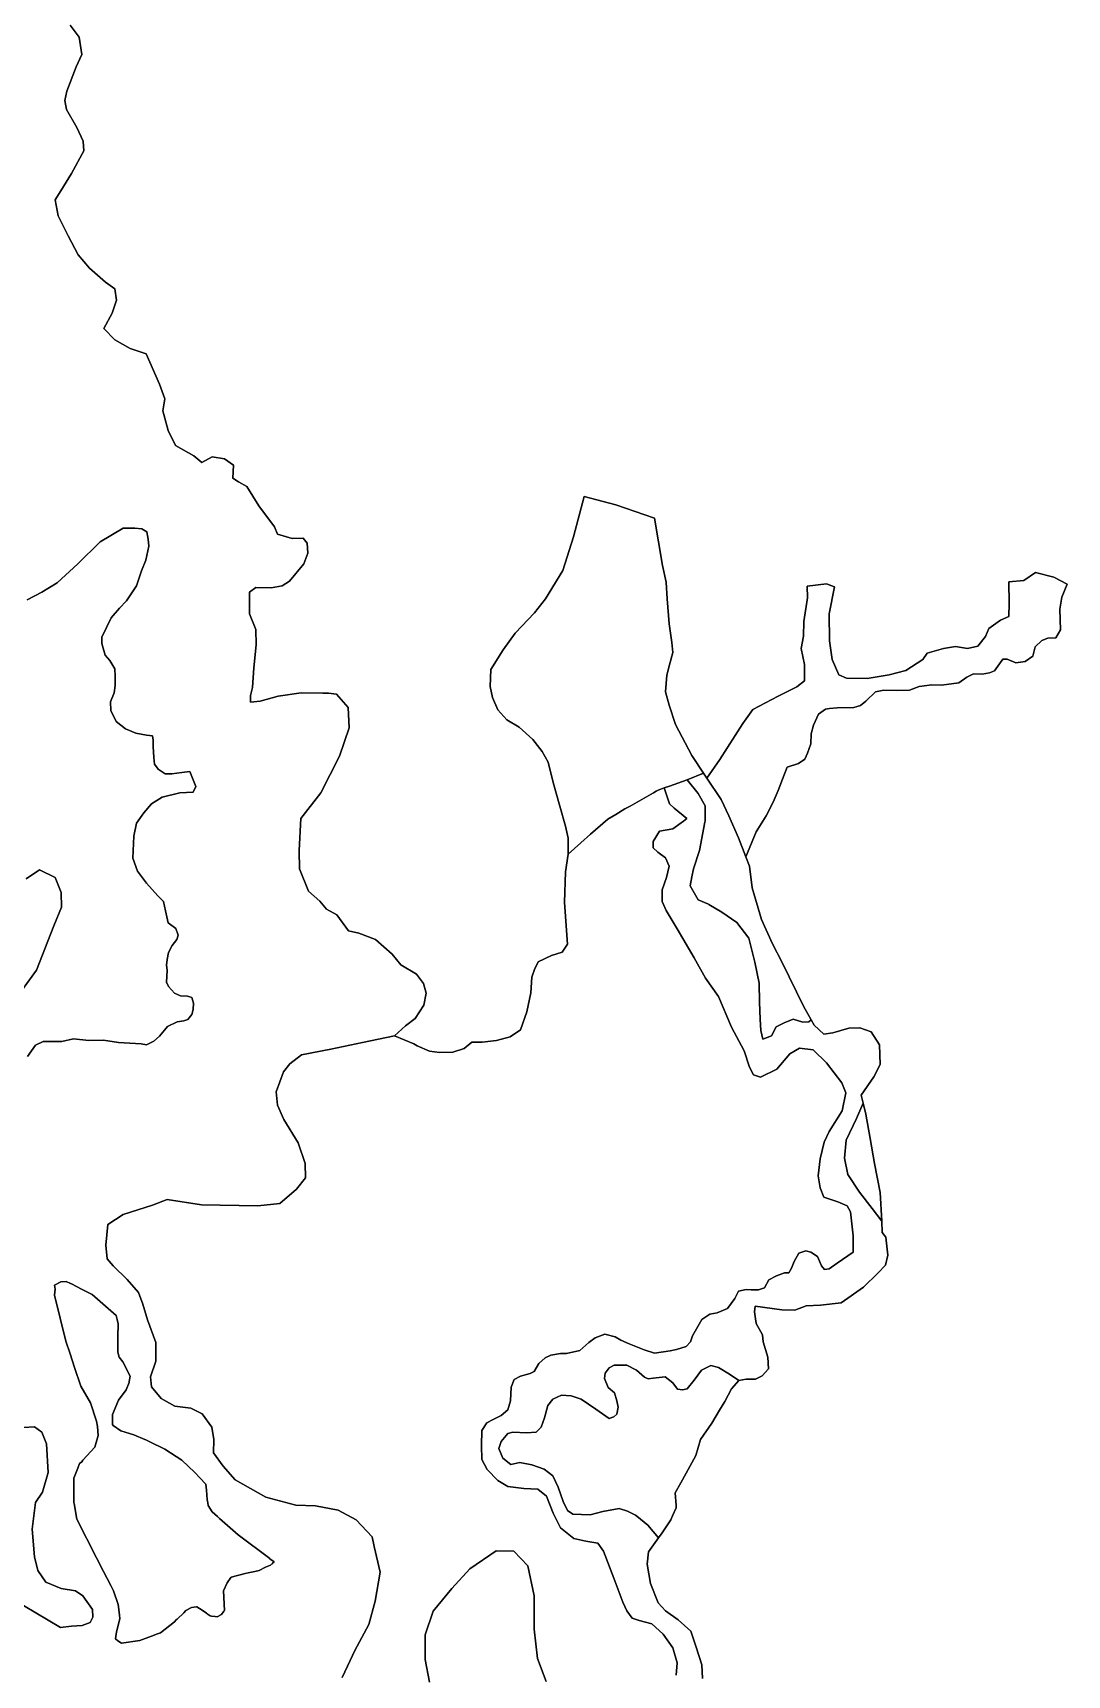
# Model space of a CAD drawing. Header units: inches. Extents: x 288635 to 1232953, y 676945 to 1655780.
# Drawn here: x 375169 to 391105, y 1004372 to 1029677 of the extents above; entities that cross this region are included whole.
import ezdxf

# ---------------------------------------------------------------- set-up
doc = ezdxf.new("R2010")
doc.units = ezdxf.units.IN
doc.header["$MEASUREMENT"] = 0

msp = doc.modelspace()

# ---------------------------------------------------------------- linework, layer by layer
at = {"color": 1}
for points in [[(385489.2502, 1004318.1285), (385478.6669, 1004529.7956), (385388.7084, 1004804.9628), (385309.3332, 1005048.3799), (385112.2712, 1005223.217), (384919.2308, 1005365.4572), (384802.3905, 1005487.3775), (384685.5503, 1005782.0181), (384634.7502, 1006081.7387), (384655.0702, 1006274.7791), (384809.4774, 1006489.4426), (384863.3507, 1006564.3396), (384914.7214, 1006640.4444), (385000.5109, 1006767.54), (385026.0178, 1006824.9304), (385081.7911, 1006950.4204), (385079.2571, 1006988.4306), (385066.5511, 1007179.0209), (385152.4321, 1007334.8791), (385290.5961, 1007584.8167), (385290.6122, 1007584.8458), (385386.5917, 1007758.142), (385457.7119, 1008001.9825), (385630.4322, 1008255.983), (385749.9351, 1008455.1545), (385828.5526, 1008586.1837), (385935.2328, 1008784.3041), (386046.993, 1008911.3043), (386158.7533, 1008931.6244), (386306.0735, 1008931.6244), (386407.6738, 1008982.4245), (386504.1939, 1009094.1847), (386494.0339, 1009271.9851), (386422.9138, 1009505.6655), (386412.7538, 1009617.4257), (386316.2336, 1009790.1461), (386285.7535, 1009967.9465), (386300.9935, 1010059.3866), (386707.3944, 1010003.5065), (386910.5948, 1009993.3465), (387083.3151, 1010064.4666), (387306.8355, 1010074.6267), (387621.7962, 1010110.1867), (387967.2369, 1010348.9472), (388190.7573, 1010567.3876), (388307.5976, 1010689.3079), (388343.1576, 1010841.7082), (388312.6776, 1011121.1088), (388256.7974, 1011192.2289), (388248.022, 1011369.2003), (388226.3174, 1011806.9101), (388137.8779, 1012257.9515), (388069.4121, 1012638.4667), (388069.411, 1012638.4727), (388069.4087, 1012638.4856), (388002.7969, 1013015.9525), (387962.3589, 1013183.4817), (387931.6768, 1013310.5931), (388124.7172, 1013589.9937), (388226.3174, 1013783.0341), (388216.1574, 1014082.7547), (388084.0771, 1014285.9551), (387911.3568, 1014346.9152), (387743.7164, 1014341.8352), (387494.7959, 1014270.7151), (387357.6357, 1014250.395), (387205.2353, 1014387.5553), (387159.9065, 1014469.7137), (387042.675, 1014682.1959), (386712.7698, 1015352.9876), (386565.5155, 1015638.4223), (386396.1819, 1016014.1314), (386253.3066, 1016500.9657), (386210.9732, 1016839.633), (386154.9983, 1016983.0686), (386316.1938, 1017366.371), (386465.4191, 1017610.8465), (386573.3693, 1017823.5719), (386652.7444, 1018001.3722), (386744.8196, 1018245.8477), (386789.2697, 1018360.148), (386963.895, 1018417.2981), (387062.3202, 1018487.1482), (387106.7703, 1018576.0484), (387154.3954, 1018722.0987), (387160.7454, 1018874.499), (387198.8455, 1019007.8493), (387271.8707, 1019179.2996), (387379.8209, 1019255.4998), (387443.321, 1019265.0248), (387560.7962, 1019277.7248), (387817.9718, 1019280.8998), (387922.747, 1019312.6499), (388005.2971, 1019379.325), (388154.5224, 1019522.2003), (388281.5227, 1019550.7753), (388487.8981, 1019541.2503), (388678.3985, 1019547.6003), (388824.4488, 1019607.9255), (389021.2992, 1019633.3255), (389167.3495, 1019623.8005), (389437.225, 1019661.9006), (389557.8752, 1019747.6257), (389662.6504, 1019801.6008), (389796.0007, 1019795.2508), (389910.3009, 1019814.3009), (389986.5011, 1019849.2259), (390116.6764, 1020027.0263), (390180.1765, 1020027.0263), (390313.5267, 1019969.8762), (390456.402, 1019992.1012), (390577.0523, 1020071.4764), (390611.9773, 1020217.5267), (390713.5775, 1020315.9519), (390805.6527, 1020350.8769), (390932.653, 1020354.0519), (391003.7731, 1020481.0522), (390993.6131, 1020796.0128), (391024.0932, 1020983.9732), (391105.3733, 1021182.0936), (390902.1729, 1021288.7738), (390617.6924, 1021359.894), (390439.892, 1021237.9737), (390206.2115, 1021217.6537), (390211.2915, 1020882.373), (390206.2115, 1020684.2526), (390079.2113, 1020628.3725), (389896.3309, 1020501.3722), (389845.5308, 1020374.372), (389728.6906, 1020227.0517), (389571.2103, 1020191.4916), (389383.2499, 1020221.9717), (389200.3695, 1020191.4916), (388946.369, 1020120.3715), (388880.3289, 1020023.8513), (388621.2484, 1019851.1309), (388362.1678, 1019785.0908), (388021.8072, 1019729.2107), (387706.8465, 1019734.2907), (387590.0063, 1019785.0908), (387483.3261, 1020023.8513), (387442.686, 1020308.3319), (387437.606, 1020724.8927), (387518.8862, 1021141.4535), (387396.9659, 1021187.1736), (387097.2453, 1021151.6135), (387102.3253, 1020973.8132), (387046.4452, 1020608.0525), (387041.3652, 1020379.452), (387005.8051, 1020191.4916), (387056.6052, 1019942.5711), (387056.6052, 1019693.6506), (386939.765, 1019602.2104), (386655.2844, 1019454.8902), (386264.1236, 1019251.6897), (386106.6433, 1019033.2493), (385756.1226, 1018479.5282), (385554.7073, 1018191.189), (385501.8884, 1018268.3859), (385324.4408, 1018544.7878), (385073.0862, 1019018.3929), (384972.5443, 1019317.3727), (384914.3358, 1019521.1023), (384938.1484, 1019780.3944), (384980.4818, 1019939.1448), (385028.1069, 1020126.9993), (385012.2319, 1020283.1038), (384975.1901, 1020568.8544), (384940.7942, 1020957.7926), (384927.565, 1021211.7931), (384872.4513, 1021468.8291), (384749.3, 1022200.8391), (384153.569, 1022406.1247), (383662.5014, 1022533.125), (383497.4011, 1021910.8237), (383336.5341, 1021394.356), (383069.8335, 1020954.0885), (382900.4999, 1020742.4214), (382599.9326, 1020424.9207), (382413.6656, 1020170.9202), (382227.3985, 1019866.1196), (382214.6985, 1019607.8858), (382252.7986, 1019434.3188), (382333.2321, 1019243.8184), (382472.9324, 1019091.4181), (382663.4327, 1018977.1178), (382875.0998, 1018786.6175), (383019.0334, 1018604.5838), (383107.9336, 1018439.4834), (383188.3671, 1018126.2161), (383289.9673, 1017762.1487), (383374.6342, 1017453.1148), (383416.9676, 1017266.8478), (383416.9676, 1017019.55), (383374.6342, 1016749.6745), (383358.7591, 1016278.7152), (383406.3842, 1015633.1306), (383327.0091, 1015511.422), (383162.9671, 1015458.5052), (382955.7746, 1015363.4544), (382933.2099, 1015318.325), (382904.9745, 1015261.8542), (382858.4077, 1015126.3872), (382841.4744, 1014885.0867), (382782.2076, 1014592.9862), (382680.6074, 1014317.8189), (382523.9737, 1014207.7521), (382314.769, 1014151.1681), (382092.1729, 1014127.3186), (381935.5392, 1014123.0852), (381812.7723, 1014029.9517), (381639.9461, 1013968.6476), (381436.2166, 1013966.0018), (381282.7579, 1013987.1685), (381092.7823, 1014070.05), (381041.4495, 1014097.7975), (380743.0068, 1014222.6481), (380910.9647, 1014379.3876), (381058.285, 1014491.1478), (381195.4452, 1014694.3482), (381231.0053, 1014881.6736), (381190.3652, 1015028.9939), (381078.605, 1015171.2342), (380839.8445, 1015318.5545), (380707.7643, 1015481.1148), (380448.6837, 1015704.6353), (380189.6032, 1015806.2355), (380032.1229, 1015841.7955), (379854.3226, 1016085.636), (379691.7622, 1016177.0762), (379590.162, 1016298.9964), (379417.4417, 1016451.3967), (379275.2014, 1016796.8374), (379270.1214, 1017076.238), (379300.6014, 1017574.079), (379605.4021, 1017965.2398), (379892.211, 1018530.3909), (380044.6113, 1018968.5418), (380025.5612, 1019282.8674), (379847.7609, 1019489.2428), (379723.9356, 1019501.9428), (379635.0354, 1019501.9428), (379301.8902, 1019506.9894), (378951.1391, 1019456.2228), (378671.7385, 1019380.0226), (378524.4182, 1019364.7826), (378524.4182, 1019466.3828), (378554.8983, 1019588.303), (378575.2183, 1019893.1036), (378610.7784, 1020248.7043), (378605.6984, 1020482.3848), (378509.1782, 1020726.2253), (378509.1782, 1021056.426), (378605.6984, 1021132.6261), (378839.3789, 1021127.5461), (379012.0992, 1021158.0262), (379123.8594, 1021229.1463), (379342.2999, 1021493.3068), (379408.34, 1021660.9472), (379398.18, 1021813.3475), (379332.1398, 1021889.5476), (379164.4995, 1021884.4676), (378940.9791, 1021950.5077), (378890.179, 1022067.348), (378651.4185, 1022387.3886), (378468.5381, 1022687.1092), (378336.4579, 1022758.2294), (378250.0977, 1022814.1095), (378260.2577, 1023017.3099), (378123.0974, 1023113.8301), (377930.057, 1023144.3101), (377772.5767, 1023057.95), (377650.6565, 1023159.5502), (377366.1759, 1023317.0305), (377254.4157, 1023550.7109), (377173.1355, 1023850.4315), (377203.6156, 1024038.3919), (377122.3354, 1024261.9124), (376914.055, 1024729.2733), (376670.2145, 1024815.6335), (376431.454, 1024947.7137), (376263.8137, 1025120.4341), (376390.814, 1025359.1946), (376456.8541, 1025557.315), (376431.454, 1025735.1153), (376289.2138, 1025836.7155), (376040.2933, 1026050.0759), (375867.5729, 1026258.3564), (375715.1726, 1026547.9169), (375561.5613, 1026855.1394), (375511.9722, 1027101.638), (375598.3324, 1027243.8783), (375765.9727, 1027508.0389), (375953.9331, 1027858.5596), (375943.7731, 1028005.8799), (375847.2529, 1028219.2403), (375689.7726, 1028493.5608), (375664.3725, 1028635.8011), (375694.8526, 1028778.0414), (375837.0929, 1029153.9622), (375923.453, 1029341.9225), (375882.8129, 1029611.1631), (375745.6527, 1029794.0434)], [(375745.6527, 1029794.0434), (375882.8129, 1029611.1631), (375923.453, 1029341.9225), (375837.0929, 1029153.9622), (375694.8526, 1028778.0414), (375664.3725, 1028635.8011), (375689.7726, 1028493.5608), (375847.2529, 1028219.2403), (375943.7731, 1028005.8799), (375953.9331, 1027858.5596), (375765.9727, 1027508.0389), (375598.3324, 1027243.8783), (375511.9722, 1027101.638), (375561.5613, 1026855.1394), (375715.1726, 1026547.9169), (375867.5729, 1026258.3564), (376040.2933, 1026050.0759), (376289.2138, 1025836.7155), (376431.454, 1025735.1153), (376456.8541, 1025557.315), (376390.814, 1025359.1946), (376263.8137, 1025120.4341), (376431.454, 1024947.7137), (376670.2145, 1024815.6335), (376914.055, 1024729.2733), (377122.3354, 1024261.9124), (377203.6156, 1024038.3919), (377173.1355, 1023850.4315), (377254.4157, 1023550.7109), (377366.1759, 1023317.0305), (377650.6565, 1023159.5502), (377772.5767, 1023057.95), (377930.057, 1023144.3101), (378123.0974, 1023113.8301), (378260.2577, 1023017.3099), (378250.0977, 1022814.1095), (378336.4579, 1022758.2294), (378468.5381, 1022687.1092), (378651.4185, 1022387.3886), (378890.179, 1022067.348), (378940.9791, 1021950.5077), (379164.4995, 1021884.4676), (379332.1398, 1021889.5476), (379398.18, 1021813.3475), (379408.34, 1021660.9472), (379342.2999, 1021493.3068), (379123.8594, 1021229.1463), (379012.0992, 1021158.0262), (378839.3789, 1021127.5461), (378605.6984, 1021132.6261), (378509.1782, 1021056.426), (378509.1782, 1020726.2253), (378605.6984, 1020482.3848), (378610.7784, 1020248.7043), (378575.2183, 1019893.1036), (378554.8983, 1019588.303), (378524.4182, 1019466.3828), (378524.4182, 1019364.7826), (378671.7385, 1019380.0226), (378951.1391, 1019456.2228), (379301.8902, 1019506.9894), (379635.0354, 1019501.9428), (379723.9356, 1019501.9428), (379847.7609, 1019489.2428), (380025.5612, 1019282.8674), (380044.6113, 1018968.5418), (379892.211, 1018530.3909), (379605.4021, 1017965.2398), (379300.6014, 1017574.079), (379270.1214, 1017076.238), (379275.2014, 1016796.8374), (379417.4417, 1016451.3967), (379590.162, 1016298.9964), (379691.7622, 1016177.0762), (379854.3226, 1016085.636), (380032.1229, 1015841.7955), (380189.6032, 1015806.2355), (380448.6837, 1015704.6353), (380707.7643, 1015481.1148), (380839.8445, 1015318.5545), (381078.605, 1015171.2342), (381190.3652, 1015028.9939), (381231.0053, 1014881.6736), (381195.4452, 1014694.3482), (381058.285, 1014491.1478), (380910.9647, 1014379.3876), (380743.0068, 1014222.6481), (380247.6796, 1014119.0799), (379760.8453, 1014018.538), (379311.0527, 1013928.5795), (379131.1357, 1013790.9959), (379030.5939, 1013669.2873), (378919.4686, 1013362.37), (378940.6353, 1013155.9946), (379035.8855, 1012933.7441), (379258.136, 1012573.9101), (379363.9695, 1012256.4095), (379369.2612, 1012034.159), (379231.6776, 1011859.5337), (378972.3854, 1011637.2832), (378633.7181, 1011605.5332), (377765.883, 1011621.4082), (377236.7153, 1011700.7833), (377014.4648, 1011616.1165), (376559.3806, 1011467.9496), (376326.5468, 1011314.4909), (376294.7967, 1010996.9903), (376315.9634, 1010785.3232), (376405.9219, 1010679.4896), (376622.8807, 1010467.8226), (376797.5061, 1010266.7388), (376866.2979, 1010086.8218), (376935.0897, 1009848.6963), (377062.0899, 1009499.4456), (377062.0899, 1009208.4034), (376982.7148, 1008970.2779), (376998.5898, 1008816.8192), (377146.7568, 1008636.9022), (377358.4238, 1008515.1936), (377601.841, 1008483.4436), (377776.4663, 1008398.7767), (377924.6333, 1008192.4013), (377956.3834, 1008001.901), (377951.0917, 1007795.5255), (378099.2587, 1007594.4418), (378284.4674, 1007382.7747), (378760.7183, 1007112.8992), (379221.0942, 1006991.1906), (379522.7198, 1006980.6072), (379871.9705, 1006911.8154), (380152.4294, 1006763.6485), (380395.8466, 1006504.3563), (380425.7551, 1006356.5633), (380522.2753, 1005960.3225), (380446.0752, 1005513.2816), (380344.475, 1005152.6009), (380131.1146, 1004751.2801), (380057.3693, 1004596.2258), (379932.9942, 1004334.7192)], [(375083.9846, 1020942.3821), (375307.505, 1021059.2224), (375546.2655, 1021201.4627), (375861.2261, 1021496.1033), (376206.6668, 1021836.4639), (376562.2675, 1022044.7443), (376740.0679, 1022044.7443), (376846.7481, 1022034.5843), (376928.0283, 1021988.8642), (376948.3483, 1021877.104), (376958.5083, 1021765.3438), (376907.7082, 1021551.9834), (376841.6681, 1021389.423), (376765.4679, 1021155.7426), (376613.0676, 1020927.1421), (376506.3874, 1020810.3019), (376374.3072, 1020662.9816), (376232.7916, 1020363.5976), (376232.0669, 1020266.7408), (376282.867, 1020088.9404), (376353.9871, 1020007.6603), (376430.1873, 1019875.58), (376435.2673, 1019763.8198), (376435.2673, 1019621.5795), (376420.0272, 1019509.8193), (376364.1471, 1019367.579), (376369.2271, 1019235.4987), (376450.5073, 1019067.8584), (376597.8276, 1018951.0182), (376755.3079, 1018884.978), (376917.8682, 1018854.498), (377014.3884, 1018844.3379), (377024.5485, 1018778.2978), (377024.5485, 1018681.7776), (377034.7085, 1018509.0573), (377044.8685, 1018407.4571), (377100.7486, 1018331.2569), (377207.4288, 1018260.1368), (377309.029, 1018260.1368), (377466.5093, 1018280.4568), (377588.4296, 1018295.6969), (377679.8698, 1018067.0964), (377639.2297, 1017975.6562), (377436.0293, 1017965.4962), (377161.7087, 1017899.4561), (376999.1484, 1017797.8559), (376877.2282, 1017660.6956), (376765.4679, 1017498.1353), (376724.8279, 1017300.0149), (376709.5878, 1016959.6542), (376780.708, 1016761.5338), (376917.8682, 1016573.5734), (377095.6686, 1016380.533), (377182.0288, 1016294.1728), (377212.5088, 1016146.8526), (377253.1489, 1015963.9722), (377369.9891, 1015877.612), (377410.6292, 1015776.0118), (377385.2292, 1015704.8917), (377314.109, 1015613.4515), (377258.2289, 1015506.7713), (377237.9089, 1015400.0911), (377227.7489, 1015313.7309), (377237.9089, 1015232.4507), (377232.8289, 1015135.9305), (377227.7489, 1015049.5704), (377258.2289, 1014983.5302), (377349.6691, 1014881.93), (377446.1893, 1014841.2899), (377552.8695, 1014836.2099), (377618.9096, 1014815.8899), (377644.3097, 1014724.4497), (377639.2297, 1014627.9295), (377618.9096, 1014551.7294), (377557.9495, 1014475.5292), (377496.9894, 1014455.2092), (377395.3892, 1014439.9691), (377242.9889, 1014368.849), (377197.2688, 1014307.8889), (377121.0686, 1014216.4487), (377034.7085, 1014140.2485), (376917.8682, 1014084.3684), (376838.0416, 1014100.5855), (376487.9371, 1014121.9333), (376259.3366, 1014157.4934), (376030.7362, 1014152.4134), (375797.0557, 1014177.8135), (375615.9392, 1014136.4678), (375501.639, 1014133.2928), (375330.1887, 1014133.2928), (375212.7134, 1014079.3177), (375088.8882, 1013904.6923)], [(375088.8882, 1013904.6923), (375212.7134, 1014079.3177), (375330.1887, 1014133.2928), (375501.639, 1014133.2928), (375615.9392, 1014136.4678), (375797.0557, 1014177.8135), (376030.7362, 1014152.4134), (376259.3366, 1014157.4934), (376487.9371, 1014121.9333), (376838.0416, 1014100.5855), (376917.8682, 1014084.3684), (377034.7085, 1014140.2485), (377121.0686, 1014216.4487), (377197.2688, 1014307.8889), (377242.9889, 1014368.849), (377395.3892, 1014439.9691), (377496.9894, 1014455.2092), (377557.9495, 1014475.5292), (377618.9096, 1014551.7294), (377639.2297, 1014627.9295), (377644.3097, 1014724.4497), (377618.9096, 1014815.8899), (377552.8695, 1014836.2099), (377446.1893, 1014841.2899), (377349.6691, 1014881.93), (377258.2289, 1014983.5302), (377227.7489, 1015049.5704), (377232.8289, 1015135.9305), (377237.9089, 1015232.4507), (377227.7489, 1015313.7309), (377237.9089, 1015400.0911), (377258.2289, 1015506.7713), (377314.109, 1015613.4515), (377385.2292, 1015704.8917), (377410.6292, 1015776.0118), (377369.9891, 1015877.612), (377253.1489, 1015963.9722), (377212.5088, 1016146.8526), (377182.0288, 1016294.1728), (377095.6686, 1016380.533), (376917.8682, 1016573.5734), (376780.708, 1016761.5338), (376709.5878, 1016959.6542), (376724.8279, 1017300.0149), (376765.4679, 1017498.1353), (376877.2282, 1017660.6956), (376999.1484, 1017797.8559), (377161.7087, 1017899.4561), (377436.0293, 1017965.4962), (377639.2297, 1017975.6562), (377679.8698, 1018067.0964), (377588.4296, 1018295.6969), (377466.5093, 1018280.4568), (377309.029, 1018260.1368), (377207.4288, 1018260.1368), (377100.7486, 1018331.2569), (377044.8685, 1018407.4571), (377034.7085, 1018509.0573), (377024.5485, 1018681.7776), (377024.5485, 1018778.2978), (377014.3884, 1018844.3379), (376917.8682, 1018854.498), (376755.3079, 1018884.978), (376597.8276, 1018951.0182), (376450.5073, 1019067.8584), (376369.2271, 1019235.4987), (376364.1471, 1019367.579), (376420.0272, 1019509.8193), (376435.2673, 1019621.5795), (376435.2673, 1019763.8198), (376430.1873, 1019875.58), (376353.9871, 1020007.6603), (376282.867, 1020088.9404), (376232.0669, 1020266.7408), (376232.7916, 1020363.5976), (376374.3072, 1020662.9816), (376506.3874, 1020810.3019), (376613.0676, 1020927.1421), (376765.4679, 1021155.7426), (376841.6681, 1021389.423), (376907.7082, 1021551.9834), (376958.5083, 1021765.3438), (376948.3483, 1021877.104), (376928.0283, 1021988.8642), (376846.7481, 1022034.5843), (376740.0679, 1022044.7443), (376562.2675, 1022044.7443), (376206.6668, 1021836.4639), (375861.2261, 1021496.1033), (375546.2655, 1021201.4627), (375307.505, 1021059.2224), (375083.9846, 1020942.3821)], [(379932.9942, 1004334.7192), (380057.3693, 1004596.2258), (380131.1146, 1004751.2801), (380344.475, 1005152.6009), (380446.0752, 1005513.2816), (380522.2753, 1005960.3225), (380425.7551, 1006356.5633), (380395.8466, 1006504.3563), (380152.4294, 1006763.6485), (379871.9705, 1006911.8154), (379522.7198, 1006980.6072), (379221.0942, 1006991.1906), (378760.7183, 1007112.8992), (378284.4674, 1007382.7747), (378099.2587, 1007594.4418), (377951.0917, 1007795.5255), (377956.3834, 1008001.901), (377924.6333, 1008192.4013), (377776.4663, 1008398.7767), (377601.841, 1008483.4436), (377358.4238, 1008515.1936), (377146.7568, 1008636.9022), (376998.5898, 1008816.8192), (376982.7148, 1008970.2779), (377062.0899, 1009208.4034), (377062.0899, 1009499.4456), (376935.0897, 1009848.6963), (376866.2979, 1010086.8218), (376797.5061, 1010266.7388), (376622.8807, 1010467.8226), (376405.9219, 1010679.4896), (376315.9634, 1010785.3232), (376294.7967, 1010996.9903), (376326.5468, 1011314.4909), (376559.3806, 1011467.9496), (377014.4648, 1011616.1165), (377236.7153, 1011700.7833), (377765.883, 1011621.4082), (378633.7181, 1011605.5332), (378972.3854, 1011637.2832), (379231.6776, 1011859.5337), (379369.2612, 1012034.159), (379363.9695, 1012256.4095), (379258.136, 1012573.9101), (379035.8855, 1012933.7441), (378940.6353, 1013155.9946), (378919.4686, 1013362.37), (379030.5939, 1013669.2873), (379131.1357, 1013790.9959), (379311.0527, 1013928.5795), (379760.8453, 1014018.538), (380247.6796, 1014119.0799), (380743.0068, 1014222.6481), (381041.4495, 1014097.7975), (381092.7823, 1014070.05), (381282.7579, 1013987.1685), (381436.2166, 1013966.0018), (381639.9461, 1013968.6476), (381812.7723, 1014029.9517), (381935.5392, 1014123.0852), (382092.1729, 1014127.3186), (382314.769, 1014151.1681), (382523.9737, 1014207.7521), (382680.6074, 1014317.8189), (382782.2076, 1014592.9862), (382841.4744, 1014885.0867), (382858.4077, 1015126.3872), (382904.9745, 1015261.8542), (382933.2099, 1015318.325), (382955.7746, 1015363.4544), (383162.9671, 1015458.5052), (383327.0091, 1015511.422), (383406.3842, 1015633.1306), (383358.7591, 1016278.7152), (383374.6342, 1016749.6745), (383416.9676, 1017019.55), (383613.312, 1017197.7703), (383760.9266, 1017331.759), (384030.8021, 1017559.3011), (384151.2972, 1017633.0736), (384290.0943, 1017718.0514), (384370.4664, 1017763.6232), (384731.7611, 1017968.4811), (384774.8571, 1017992.917), (384803.387, 1018009.0937), (384846.2349, 1018024.2165), (384898.5369, 1018042.676), (384978.6508, 1017797.9068), (385049.7709, 1017731.8667), (385247.8913, 1017569.3063), (385192.0112, 1017528.6663), (385029.4509, 1017411.826), (384826.2504, 1017376.266), (384724.6502, 1017218.7856), (384724.6502, 1017117.1854), (384800.8504, 1017051.1453), (384917.6906, 1016964.7851), (384973.5707, 1016837.7849), (384932.9307, 1016659.9845), (384866.8905, 1016472.0241), (384866.8905, 1016294.2238), (384927.8506, 1016151.9835), (385095.491, 1015872.5829), (385359.6515, 1015425.542), (385532.3719, 1015110.5814), (385735.1489, 1014828.1646), (385936.2327, 1014357.2053), (386126.733, 1013992.0796), (386126.733, 1013992.0796), (386211.3999, 1013738.0791), (386274.9, 1013621.6622), (386380.7336, 1013584.6205), (386634.7341, 1013711.6207), (386830.5261, 1013944.4545), (386983.9848, 1014034.413), (387190.3602, 1014007.9546), (387396.7356, 1013806.8709), (387634.8611, 1013499.9536), (387693.0695, 1013346.495), (387640.1527, 1013066.0361), (387439.069, 1012748.5354), (387359.6938, 1012584.4935), (387301.4854, 1012325.2013), (387269.7353, 1012065.9091), (387301.4854, 1011880.7004), (387354.4022, 1011737.8251), (387571.3609, 1011665.8583), (387717.4112, 1011605.5332), (387765.0363, 1011513.458), (387809.4864, 1011141.9822), (387809.4864, 1010891.1567), (387561.8359, 1010719.7064), (387438.0107, 1010630.8062), (387364.9855, 1010624.4562), (387320.5354, 1010678.4313), (387257.0353, 1010821.3066), (387158.6101, 1010891.1567), (387079.235, 1010910.2068), (386971.2847, 1010875.2817), (386901.4346, 1010745.1064), (386856.9845, 1010643.5062), (386815.7094, 1010573.6561), (386749.0343, 1010570.4811), (386625.209, 1010522.856), (386507.7338, 1010462.5309), (386441.0587, 1010341.8806), (386348.9835, 1010306.9556), (386234.6833, 1010306.9556), (386158.4831, 1010313.3056), (386044.1829, 1010287.9055), (385983.8578, 1010176.7803), (385872.7325, 1010021.205), (385713.9822, 1009954.5299), (385599.682, 1009932.3048), (385479.0318, 1009849.7546), (385332.9815, 1009602.1042), (385301.2314, 1009506.854), (385237.7313, 1009433.8288), (385085.331, 1009389.3787), (384990.0808, 1009370.3287), (384745.6053, 1009332.2286), (384586.855, 1009383.0287), (384358.2545, 1009475.1039), (384231.2543, 1009535.429), (384139.1791, 1009583.0541), (383983.6038, 1009627.5042), (383834.3785, 1009570.3541), (383735.9533, 1009497.3289), (383599.428, 1009373.5037), (383389.8776, 1009329.0536), (383300.9774, 1009325.8786), (383151.7521, 1009303.6536), (383062.8519, 1009262.3785), (382967.6017, 1009173.4783), (382891.4016, 1009052.8281), (382834.2515, 1009017.903), (382681.8512, 1008979.8029), (382583.426, 1008929.0028), (382538.9759, 1008808.3526), (382529.4509, 1008598.8021), (382488.1758, 1008462.2769), (382386.5756, 1008373.3767), (382262.7503, 1008309.8766), (382164.3251, 1008262.2515), (382088.125, 1008141.6012), (382081.775, 1007909.8258), (382084.95, 1007697.1003), (382170.6751, 1007541.525), (382335.7755, 1007373.2497), (382488.2393, 1007281.1251), (382732.0798, 1007250.6451), (382950.5202, 1007235.405), (383082.6005, 1007128.7248), (383184.2007, 1006869.6443), (383301.0409, 1006641.0438), (383504.2413, 1006478.4835), (383687.1217, 1006437.8434), (383875.082, 1006407.3634), (383961.4422, 1006280.3631), (384118.9225, 1005868.8823), (384261.1628, 1005498.0416), (384322.1229, 1005360.8813), (384403.4031, 1005249.1211), (384510.0833, 1005213.561), (384708.2037, 1005162.7609), (384880.9241, 1005005.2806), (385028.2443, 1004791.9201), (385094.2845, 1004563.3197), (385079.0445, 1004370.2793)], [(385079.0445, 1004370.2793), (385094.2845, 1004563.3197), (385028.2443, 1004791.9201), (384880.9241, 1005005.2806), (384708.2037, 1005162.7609), (384510.0833, 1005213.561), (384403.4031, 1005249.1211), (384322.1229, 1005360.8813), (384261.1628, 1005498.0416), (384118.9225, 1005868.8823), (383961.4422, 1006280.3631), (383875.082, 1006407.3634), (383687.1217, 1006437.8434), (383504.2413, 1006478.4835), (383301.0409, 1006641.0438), (383184.2007, 1006869.6443), (383082.6005, 1007128.7248), (382950.5202, 1007235.405), (382732.0798, 1007250.6451), (382488.2393, 1007281.1251), (382335.7755, 1007373.2497), (382170.6751, 1007541.525), (382084.95, 1007697.1003), (382081.775, 1007909.8258), (382088.125, 1008141.6012), (382164.3251, 1008262.2515), (382262.7503, 1008309.8766), (382386.5756, 1008373.3767), (382488.1758, 1008462.2769), (382529.4509, 1008598.8021), (382538.9759, 1008808.3526), (382583.426, 1008929.0028), (382681.8512, 1008979.8029), (382834.2515, 1009017.903), (382891.4016, 1009052.8281), (382967.6017, 1009173.4783), (383062.8519, 1009262.3785), (383151.7521, 1009303.6536), (383300.9774, 1009325.8786), (383389.8776, 1009329.0536), (383599.428, 1009373.5037), (383735.9533, 1009497.3289), (383834.3785, 1009570.3541), (383983.6038, 1009627.5042), (384139.1791, 1009583.0541), (384231.2543, 1009535.429), (384358.2545, 1009475.1039), (384586.855, 1009383.0287), (384745.6053, 1009332.2286), (384990.0808, 1009370.3287), (385085.331, 1009389.3787), (385237.7313, 1009433.8288), (385301.2314, 1009506.854), (385332.9815, 1009602.1042), (385479.0318, 1009849.7546), (385599.682, 1009932.3048), (385713.9822, 1009954.5299), (385872.7325, 1010021.205), (385983.8578, 1010176.7803), (386044.1829, 1010287.9055), (386158.4831, 1010313.3056), (386234.6833, 1010306.9556), (386348.9835, 1010306.9556), (386441.0587, 1010341.8806), (386507.7338, 1010462.5309), (386625.209, 1010522.856), (386749.0343, 1010570.4811), (386815.7094, 1010573.6561), (386856.9845, 1010643.5062), (386901.4346, 1010745.1064), (386971.2847, 1010875.2817), (387079.235, 1010910.2068), (387158.6101, 1010891.1567), (387257.0353, 1010821.3066), (387320.5354, 1010678.4313), (387364.9855, 1010624.4562), (387438.0107, 1010630.8062), (387561.8359, 1010719.7064), (387809.4864, 1010891.1567), (387809.4864, 1011141.9822), (387765.0363, 1011513.458), (387717.4112, 1011605.5332), (387571.3609, 1011665.8583), (387354.4022, 1011737.8251), (387301.4854, 1011880.7004), (387269.7353, 1012065.9091), (387301.4854, 1012325.2013), (387359.6938, 1012584.4935), (387439.069, 1012748.5354), (387640.1527, 1013066.0361), (387693.0695, 1013346.495), (387634.8611, 1013499.9536), (387396.7356, 1013806.8709), (387190.3602, 1014007.9546), (386983.9848, 1014034.413), (386830.5261, 1013944.4545), (386634.7341, 1013711.6207), (386380.7336, 1013584.6205), (386274.9, 1013621.6622), (386211.3999, 1013738.0791), (386126.733, 1013992.0796), (385936.2327, 1014357.2053), (385735.1489, 1014828.1646), (385532.3719, 1015110.5814), (385359.6515, 1015425.542), (385095.491, 1015872.5829), (384927.8506, 1016151.9835), (384866.8905, 1016294.2238), (384866.8905, 1016472.0241), (384932.9307, 1016659.9845), (384973.5707, 1016837.7849), (384917.6906, 1016964.7851), (384800.8504, 1017051.1453), (384724.6502, 1017117.1854), (384724.6502, 1017218.7856), (384826.2504, 1017376.266), (385029.4509, 1017411.826), (385192.0112, 1017528.6663), (385247.8913, 1017569.3063), (385049.7709, 1017731.8667), (384978.6508, 1017797.9068), (384898.5369, 1018042.676), (384980.2039, 1018071.4997), (385249.858, 1018166.6717), (385422.24, 1017957.7617), (385528.0735, 1017767.2614), (385528.0735, 1017534.4276), (385524.2882, 1017514.9602), (385439.1733, 1017077.2266), (385350.2732, 1016797.8261), (385324.8731, 1016675.0592), (385295.2397, 1016535.3589), (385422.24, 1016319.4585), (385578.1388, 1016249.7142), (385583.107, 1016247.4916), (385786.3074, 1016128.9581), (386014.9078, 1015968.0911), (386201.1749, 1015726.7906), (386294.3084, 1015358.4899), (386362.0419, 1015036.7559), (386366.2752, 1014740.422), (386374.7419, 1014477.9548), (386383.2086, 1014304.3878), (386417.0753, 1014173.1542), (386552.5422, 1014223.9543), (386624.509, 1014363.6545), (386743.0426, 1014422.9213), (386882.7429, 1014477.9548), (387035.1432, 1014435.6214), (387124.0434, 1014439.8547), (387159.9065, 1014469.7137), (387205.2353, 1014387.5553), (387357.6357, 1014250.395), (387494.7959, 1014270.7151), (387743.7164, 1014341.8352), (387911.3568, 1014346.9152), (388084.0771, 1014285.9551), (388216.1574, 1014082.7547), (388226.3174, 1013783.0341), (388124.7172, 1013589.9937), (387931.6768, 1013310.5931), (387962.3589, 1013183.4817), (387861.6171, 1012947.556), (387699.0567, 1012617.3553), (387673.6567, 1012337.9548), (387724.4568, 1012083.9543), (387907.3372, 1011814.7137), (388100.3775, 1011560.7132), (388248.022, 1011369.2003), (388256.7974, 1011192.2289), (388312.6776, 1011121.1088), (388343.1576, 1010841.7082), (388307.5976, 1010689.3079), (388190.7573, 1010567.3876), (387967.2369, 1010348.9472), (387621.7962, 1010110.1867), (387306.8355, 1010074.6267), (387083.3151, 1010064.4666), (386910.5948, 1009993.3465), (386707.3944, 1010003.5065), (386300.9935, 1010059.3866), (386285.7535, 1009967.9465), (386316.2336, 1009790.1461), (386412.7538, 1009617.4257), (386422.9138, 1009505.6655), (386494.0339, 1009271.9851), (386504.1939, 1009094.1847), (386407.6738, 1008982.4245), (386306.0735, 1008931.6244), (386158.7533, 1008931.6244), (386046.993, 1008911.3043), (385900.8178, 1009012.0721), (385733.6008, 1009113.6723), (385612.9506, 1009143.3057), (385473.2503, 1009069.2222), (385358.9501, 1008916.8219), (385250.9998, 1008783.4717), (385181.1497, 1008766.5383), (385100.7162, 1008779.2383), (385030.8661, 1008876.6052), (384910.2158, 1008967.622), (384726.0655, 1008946.4553), (384651.982, 1008935.872), (384592.7152, 1008965.5054), (384467.8316, 1009071.3389), (384321.7813, 1009147.539), (384201.1311, 1009147.539), (384127.0476, 1009147.539), (384046.6141, 1009105.2056), (383985.2306, 1009026.8888), (383974.6473, 1008944.3386), (384031.7974, 1008804.6384), (384129.1643, 1008719.9715), (384169.381, 1008597.2046), (384186.3144, 1008499.8378), (384167.2643, 1008394.0042), (384122.8143, 1008353.7875), (384050.8474, 1008326.2707), (383843.4137, 1008470.2044), (383619.0466, 1008626.838), (383462.4129, 1008677.6381), (383314.246, 1008686.1048), (383180.8957, 1008624.7213), (383102.5789, 1008529.4711), (383051.7788, 1008338.9708), (382998.862, 1008192.9205), (382922.6619, 1008116.7203), (382774.4949, 1008108.2536), (382562.8278, 1008116.7203), (382486.6276, 1008095.5536), (382382.9108, 1007972.7867), (382349.044, 1007864.8365), (382410.4275, 1007714.5528), (382533.1944, 1007619.3027), (382675.0114, 1007651.0527), (382857.0451, 1007612.9526), (383049.6621, 1007547.3358), (383178.779, 1007441.5023), (383261.3292, 1007270.052), (383339.646, 1007045.6848), (383407.3795, 1006908.1012), (383489.9297, 1006855.1845), (383756.6302, 1006840.3678), (383949.2472, 1006895.4012), (384201.9777, 1006939.428), (384328.978, 1006898.7879), (384455.9783, 1006837.8278), (384476.8846, 1006820.8767), (384643.9386, 1006685.4275), (384809.4774, 1006489.4426), (384655.0702, 1006274.7791), (384634.7502, 1006081.7387), (384685.5503, 1005782.0181), (384802.3905, 1005487.3775), (384919.2308, 1005365.4572), (385112.2712, 1005223.217), (385309.3332, 1005048.3799), (385388.7084, 1004804.9628), (385478.6669, 1004529.7956), (385489.2502, 1004318.1285)], [(374968.2379, 1014882.5943), (375223.0146, 1015234.4556), (375492.2551, 1015920.2569), (375609.0953, 1016204.7375), (375604.0153, 1016433.338), (375512.5751, 1016661.9384), (375273.8147, 1016778.7787), (375065.5342, 1016641.6184)], [(375065.5342, 1016641.6184), (375273.8147, 1016778.7787), (375512.5751, 1016661.9384), (375604.0153, 1016433.338), (375609.0953, 1016204.7375), (375492.2551, 1015920.2569), (375223.0146, 1015234.4556), (374968.2379, 1014882.5943)], [(375022.8506, 1008188.7316), (375195.5709, 1008198.8916), (375307.3311, 1008117.6114), (375378.4513, 1007934.7311), (375403.8513, 1007492.7702), (375317.4912, 1007193.0496), (375210.8109, 1007030.4893), (375160.0108, 1006619.0084), (375195.5709, 1006197.3676), (375246.371, 1005984.0072), (375368.2913, 1005806.2068), (375607.0517, 1005709.6866), (375825.4922, 1005669.0465), (375937.2524, 1005592.8464), (376089.6527, 1005384.566), (376094.7327, 1005267.7257), (376054.0926, 1005181.3656), (375927.0924, 1005135.6455), (375764.532, 1005125.4855), (375596.8917, 1005105.1654), (375022.8506, 1005445.5261)], [(375022.8506, 1005445.5261), (375596.8917, 1005105.1654), (375764.532, 1005125.4855), (375927.0924, 1005135.6455), (376054.0926, 1005181.3656), (376094.7327, 1005267.7257), (376089.6527, 1005384.566), (375937.2524, 1005592.8464), (375825.4922, 1005669.0465), (375607.0517, 1005709.6866), (375368.2913, 1005806.2068), (375246.371, 1005984.0072), (375195.5709, 1006197.3676), (375160.0108, 1006619.0084), (375210.8109, 1007030.4893), (375317.4912, 1007193.0496), (375403.8513, 1007492.7702), (375378.4513, 1007934.7311), (375307.3311, 1008117.6114), (375195.5709, 1008198.8916), (375022.8506, 1008188.7316)], [(383077.5204, 1004273.7591), (382945.4402, 1004629.3598), (382894.6401, 1005081.4807), (382894.6401, 1005594.5617), (382798.1199, 1006056.8427), (382579.6795, 1006280.3631), (382310.4389, 1006285.4431), (381904.0381, 1006011.1226), (381624.6375, 1005706.322), (381335.077, 1005355.8013), (381213.1567, 1004995.1205), (381213.1567, 1004614.1198), (381279.1969, 1004263.5991)], [(381279.1969, 1004263.5991), (381213.1567, 1004614.1198), (381213.1567, 1004995.1205), (381335.077, 1005355.8013), (381624.6375, 1005706.322), (381904.0381, 1006011.1226), (382310.4389, 1006285.4431), (382579.6795, 1006280.3631), (382798.1199, 1006056.8427), (382894.6401, 1005594.5617), (382894.6401, 1005081.4807), (382945.4402, 1004629.3598), (383077.5204, 1004273.7591)]]:
    msp.add_lwpolyline(points, dxfattribs=at)
for points in [[(383613.312, 1017197.7703), (383416.9676, 1017019.55), (383416.9676, 1017266.8478), (383374.6342, 1017453.1148), (383289.9673, 1017762.1487), (383188.3671, 1018126.2161), (383107.9336, 1018439.4834), (383019.0334, 1018604.5838), (382875.0998, 1018786.6175), (382663.4327, 1018977.1178), (382472.9324, 1019091.4181), (382333.2321, 1019243.8184), (382252.7986, 1019434.3188), (382214.6985, 1019607.8858), (382227.3985, 1019866.1196), (382413.6656, 1020170.9202), (382599.9326, 1020424.9207), (382900.4999, 1020742.4214), (383069.8335, 1020954.0885), (383336.5341, 1021394.356), (383497.4011, 1021910.8237), (383662.5014, 1022533.125), (384153.569, 1022406.1247), (384749.3, 1022200.8391), (384872.4513, 1021468.8291), (384927.565, 1021211.7931), (384940.7942, 1020957.7926), (384975.1901, 1020568.8544), (385012.2319, 1020283.1038), (385028.1069, 1020126.9993), (384980.4818, 1019939.1448), (384938.1484, 1019780.3944), (384914.3358, 1019521.1023), (384972.5443, 1019317.3727), (385073.0862, 1019018.3929), (385324.4408, 1018544.7878), (385501.8884, 1018268.3859), (385249.858, 1018166.6717), (384980.2039, 1018071.4997), (384898.5369, 1018042.676), (384846.2349, 1018024.2165), (384803.387, 1018009.0937), (384774.8571, 1017992.917), (384731.7611, 1017968.4811), (384370.4664, 1017763.6232), (384290.0943, 1017718.0514), (384151.2972, 1017633.0736), (384030.8021, 1017559.3011), (383760.9266, 1017331.759), (383613.312, 1017197.7703)], [(390611.9773, 1020217.5267), (390577.0523, 1020071.4764), (390456.402, 1019992.1012), (390313.5267, 1019969.8762), (390180.1765, 1020027.0263), (390116.6764, 1020027.0263), (389986.5011, 1019849.2259), (389910.3009, 1019814.3009), (389796.0007, 1019795.2508), (389662.6504, 1019801.6008), (389557.8752, 1019747.6257), (389437.225, 1019661.9006), (389167.3495, 1019623.8005), (389021.2992, 1019633.3255), (388824.4488, 1019607.9255), (388678.3985, 1019547.6003), (388487.8981, 1019541.2503), (388281.5227, 1019550.7753), (388154.5224, 1019522.2003), (388005.2971, 1019379.325), (387922.747, 1019312.6499), (387817.9718, 1019280.8998), (387560.7962, 1019277.7248), (387443.321, 1019265.0248), (387379.8209, 1019255.4998), (387271.8707, 1019179.2996), (387198.8455, 1019007.8493), (387160.7454, 1018874.499), (387154.3954, 1018722.0987), (387106.7703, 1018576.0484), (387062.3202, 1018487.1482), (386963.895, 1018417.2981), (386789.2697, 1018360.148), (386744.8196, 1018245.8477), (386652.7444, 1018001.3722), (386573.3693, 1017823.5719), (386465.4191, 1017610.8465), (386316.1938, 1017366.371), (386154.9983, 1016983.0686), (386041.6395, 1017273.5505), (385891.2276, 1017610.4732), (385777.0556, 1017866.2184), (385554.7073, 1018191.189), (385756.1226, 1018479.5282), (386106.6433, 1019033.2493), (386264.1236, 1019251.6897), (386655.2844, 1019454.8902), (386939.765, 1019602.2104), (387056.6052, 1019693.6506), (387056.6052, 1019942.5711), (387005.8051, 1020191.4916), (387041.3652, 1020379.452), (387046.4452, 1020608.0525), (387102.3253, 1020973.8132), (387097.2453, 1021151.6135), (387396.9659, 1021187.1736), (387518.8862, 1021141.4535), (387437.606, 1020724.8927), (387442.686, 1020308.3319), (387483.3261, 1020023.8513), (387590.0063, 1019785.0908), (387706.8465, 1019734.2907), (388021.8072, 1019729.2107), (388362.1678, 1019785.0908), (388621.2484, 1019851.1309), (388880.3289, 1020023.8513), (388946.369, 1020120.3715), (389200.3695, 1020191.4916), (389383.2499, 1020221.9717), (389571.2103, 1020191.4916), (389728.6906, 1020227.0517), (389845.5308, 1020374.372), (389896.3309, 1020501.3722), (390079.2113, 1020628.3725), (390206.2115, 1020684.2526), (390211.2915, 1020882.373), (390206.2115, 1021217.6537), (390439.892, 1021237.9737), (390617.6924, 1021359.894), (390902.1729, 1021288.7738), (391105.3733, 1021182.0936), (391024.0932, 1020983.9732), (390993.6131, 1020796.0128), (391003.7731, 1020481.0522), (390932.653, 1020354.0519), (390805.6527, 1020350.8769), (390713.5775, 1020315.9519), (390611.9773, 1020217.5267)], [(387042.675, 1014682.1959), (387159.9065, 1014469.7137), (387124.0434, 1014439.8547), (387035.1432, 1014435.6214), (386882.7429, 1014477.9548), (386743.0426, 1014422.9213), (386624.509, 1014363.6545), (386552.5422, 1014223.9543), (386417.0753, 1014173.1542), (386383.2086, 1014304.3878), (386374.7419, 1014477.9548), (386366.2752, 1014740.422), (386362.0419, 1015036.7559), (386294.3084, 1015358.4899), (386201.1749, 1015726.7906), (386014.9078, 1015968.0911), (385786.3074, 1016128.9581), (385583.107, 1016247.4916), (385578.1388, 1016249.7142), (385422.24, 1016319.4585), (385295.2397, 1016535.3589), (385324.8731, 1016675.0592), (385350.2732, 1016797.8261), (385439.1733, 1017077.2266), (385524.2882, 1017514.9602), (385528.0735, 1017534.4276), (385528.0735, 1017767.2614), (385422.24, 1017957.7617), (385249.858, 1018166.6717), (385501.8884, 1018268.3859), (385554.7073, 1018191.189), (385777.0556, 1017866.2184), (385891.2276, 1017610.4732), (386041.6395, 1017273.5505), (386154.9983, 1016983.0686), (386210.9732, 1016839.633), (386253.3066, 1016500.9657), (386396.1819, 1016014.1314), (386565.5155, 1015638.4223), (386712.7698, 1015352.9876), (387042.675, 1014682.1959)], [(388226.3174, 1011806.9101), (388248.022, 1011369.2003), (388100.3775, 1011560.7132), (387907.3372, 1011814.7137), (387724.4568, 1012083.9543), (387673.6567, 1012337.9548), (387699.0567, 1012617.3553), (387861.6171, 1012947.556), (387962.3589, 1013183.4817), (388002.7969, 1013015.9525), (388069.4087, 1012638.4856), (388069.411, 1012638.4727), (388069.4121, 1012638.4667), (388137.8779, 1012257.9515), (388226.3174, 1011806.9101)], [(375684.0576, 1010436.4479), (375751.177, 1010405.6849), (375752.3641, 1010405.7881), (375764.0922, 1010399.7654), (375931.7089, 1010313.6896), (376084.0888, 1010235.4384), (376452.3895, 1009913.7044), (376461.917, 1009872.4187), (376466.1091, 1009854.2528), (376481.9171, 1009785.7517), (376477.7896, 1009583.5038), (376477.7896, 1009350.67), (376498.9563, 1009270.2365), (376553.9897, 1009198.2697), (376668.29, 1008978.1359), (376668.187, 1008977.5436), (376654.3155, 1008897.7829), (376651.3566, 1008880.769), (376609.0232, 1008766.4688), (376491.0546, 1008610.5246), (376395.2591, 1008389.2038), (376395.2591, 1008236.4477), (376408.7941, 1008217.2731), (376527.3393, 1008135.2033), (376725.4597, 1008074.2432), (376895.3978, 1008001.6655), (376910.6065, 1007997.8633), (376958.9797, 1007974.5107), (377205.247, 1007855.623), (377464.3276, 1007682.9026), (377663.1253, 1007492.2329), (377740.257, 1007411.2446), (377832.459, 1007314.4326), (377845.159, 1007221.2991), (377853.6257, 1007077.3654), (377862.9509, 1007028.4077), (377870.559, 1006988.4653), (377934.0592, 1006886.8651), (378012.0677, 1006814.8572), (378044.1261, 1006785.2649), (378331.9933, 1006535.4977), (378818.8276, 1006167.197), (378820.032, 1006165.2262), (378889.544, 1006118.4393), (378862.4314, 1006095.8454), (378865.3944, 1006090.9968), (378847.315, 1006083.2485), (378828.5839, 1006067.6392), (378752.7194, 1006036.6037), (378657.9606, 1005985.1633), (378591.0994, 1005970.4864), (378484.3936, 1005947.0632), (378442.5888, 1005936.2749), (378223.8195, 1005879.8182), (378220.4333, 1005877.1967), (378162.6596, 1005794.6629), (378106.4968, 1005673.299), (378119.6489, 1005366.418), (378117.3138, 1005363.3045), (378113.6258, 1005358.3872), (378073.9288, 1005305.4579), (378007.8887, 1005269.8978), (377975.8747, 1005274.4712), (377923.8206, 1005281.9076), (377901.2084, 1005285.1379), (377856.7021, 1005318.5176), (377843.0619, 1005325.9577), (377778.303, 1005374.527), (377697.1003, 1005424.7952), (377690.3046, 1005426.8862), (377611.6479, 1005412.1381), (377528.3912, 1005366.2034), (377497.6213, 1005331.0377), (377390.941, 1005234.5175), (377377.793, 1005224.6565), (377352.5673, 1005193.6977), (377134.1269, 1005026.0573), (377090.4525, 1005009.1511), (376997.7301, 1004973.2586), (376819.1663, 1004904.1371), (376534.6857, 1004863.497), (376480.9899, 1004902.2773), (376443.2455, 1004929.5371), (376458.4856, 1005041.2974), (376509.2857, 1005239.4178), (376502.1589, 1005302.1333), (376483.8856, 1005462.9382), (376412.7655, 1005671.2186), (376370.8216, 1005751.8799), (376257.006, 1005970.756), (376148.6049, 1006179.2196), (375848.8843, 1006773.5808), (375805.5, 1007014.6047), (375803.1642, 1007027.5813), (375803.1642, 1007408.5821), (375862.5327, 1007562.2418), (375889.5244, 1007632.1025), (375921.9658, 1007657.3347), (375938.0581, 1007683.0824), (376126.0185, 1007886.2828), (376174.7629, 1008066.4947), (376166.1692, 1008203.9933), (376148.6049, 1008287.4239), (376057.1648, 1008566.8244), (375909.8445, 1008825.9049), (375812.7099, 1009113.0855), (375742.0747, 1009321.9198), (375676.164, 1009516.7863), (375503.4436, 1010227.9877), (375512.2319, 1010318.8), (375501.1773, 1010380.5678), (375602.7775, 1010431.3679), (375684.0576, 1010436.4479)], [(376057.1648, 1008566.8244), (376148.6049, 1008287.4239), (376166.1692, 1008203.9933), (376174.7629, 1008066.4947), (376126.0185, 1007886.2828), (375938.0581, 1007683.0824), (375921.9658, 1007657.3347), (375889.5244, 1007632.1025), (375862.5327, 1007562.2418), (375803.1642, 1007408.5821), (375803.1642, 1007027.5813), (375805.5, 1007014.6047), (375848.8843, 1006773.5808), (376148.6049, 1006179.2196), (376257.006, 1005970.756), (376370.8216, 1005751.8799), (376412.7655, 1005671.2186), (376483.8856, 1005462.9382), (376502.1589, 1005302.1333), (376509.2857, 1005239.4178), (376458.4856, 1005041.2974), (376443.2455, 1004929.5371), (376480.9899, 1004902.2773), (376534.6857, 1004863.497), (376819.1663, 1004904.1371), (376997.7301, 1004973.2586), (377090.4525, 1005009.1511), (377134.1269, 1005026.0573), (377352.5673, 1005193.6977), (377377.793, 1005224.6565), (377390.941, 1005234.5175), (377497.6213, 1005331.0377), (377528.3912, 1005366.2034), (377611.6479, 1005412.1381), (377690.3046, 1005426.8862), (377697.1003, 1005424.7952), (377778.303, 1005374.527), (377843.0619, 1005325.9577), (377856.7021, 1005318.5176), (377901.2084, 1005285.1379), (377923.8206, 1005281.9076), (377975.8747, 1005274.4712), (378007.8887, 1005269.8978), (378073.9288, 1005305.4579), (378113.6258, 1005358.3872), (378117.3138, 1005363.3045), (378119.6489, 1005366.418), (378106.4968, 1005673.299), (378162.6596, 1005794.6629), (378220.4333, 1005877.1967), (378223.8195, 1005879.8182), (378442.5888, 1005936.2749), (378484.3936, 1005947.0632), (378591.0994, 1005970.4864), (378657.9606, 1005985.1633), (378752.7194, 1006036.6037), (378828.5839, 1006067.6392), (378847.315, 1006083.2485), (378865.3944, 1006090.9968), (378862.4314, 1006095.8454), (378889.544, 1006118.4393), (378820.032, 1006165.2262), (378818.8276, 1006167.197), (378331.9933, 1006535.4977), (378044.1261, 1006785.2649), (378012.0677, 1006814.8572), (377934.0592, 1006886.8651), (377870.559, 1006988.4653), (377862.9509, 1007028.4077), (377853.6257, 1007077.3654), (377845.159, 1007221.2991), (377832.459, 1007314.4326), (377740.257, 1007411.2446), (377663.1253, 1007492.2329), (377464.3276, 1007682.9026), (377205.247, 1007855.623), (376958.9797, 1007974.5107), (376910.6065, 1007997.8633), (376895.3978, 1008001.6655), (376725.4597, 1008074.2432), (376527.3393, 1008135.2033), (376408.7941, 1008217.2731), (376395.2591, 1008236.4477), (376395.2591, 1008389.2038), (376491.0546, 1008610.5246), (376609.0232, 1008766.4688), (376651.3566, 1008880.769), (376654.3155, 1008897.7829), (376668.187, 1008977.5436), (376668.29, 1008978.1359), (376553.9897, 1009198.2697), (376498.9563, 1009270.2365), (376477.7896, 1009350.67), (376477.7896, 1009583.5038), (376481.9171, 1009785.7517), (376466.1091, 1009854.2528), (376461.917, 1009872.4187), (376452.3895, 1009913.7044), (376084.0888, 1010235.4384), (375931.7089, 1010313.6896), (375764.0922, 1010399.7654), (375752.3641, 1010405.7881), (375751.177, 1010405.6849), (375684.0576, 1010436.4479), (375602.7775, 1010431.3679), (375501.1773, 1010380.5678), (375512.2319, 1010318.8), (375503.4436, 1010227.9877), (375676.164, 1009516.7863), (375742.0747, 1009321.9198), (375812.7099, 1009113.0855), (375909.8445, 1008825.9049), (376057.1648, 1008566.8244)], [(384592.7152, 1008965.5054), (384651.982, 1008935.872), (384726.0655, 1008946.4553), (384910.2158, 1008967.622), (385030.8661, 1008876.6052), (385100.7162, 1008779.2383), (385181.1497, 1008766.5383), (385250.9998, 1008783.4717), (385358.9501, 1008916.8219), (385473.2503, 1009069.2222), (385612.9506, 1009143.3057), (385733.6008, 1009113.6723), (385900.8178, 1009012.0721), (386046.993, 1008911.3043), (385935.2328, 1008784.3041), (385828.5526, 1008586.1837), (385749.9351, 1008455.1545), (385630.4322, 1008255.983), (385457.7119, 1008001.9825), (385386.5917, 1007758.142), (385290.6122, 1007584.8458), (385290.5961, 1007584.8167), (385152.4321, 1007334.8791), (385066.5511, 1007179.0209), (385079.2571, 1006988.4306), (385081.7911, 1006950.4204), (385026.0178, 1006824.9304), (385000.5109, 1006767.54), (384914.7214, 1006640.4444), (384863.3507, 1006564.3396), (384809.4774, 1006489.4426), (384643.9386, 1006685.4275), (384476.8846, 1006820.8767), (384455.9783, 1006837.8278), (384328.978, 1006898.7879), (384201.9777, 1006939.428), (383949.2472, 1006895.4012), (383756.6302, 1006840.3678), (383489.9297, 1006855.1845), (383407.3795, 1006908.1012), (383339.646, 1007045.6848), (383261.3292, 1007270.052), (383178.779, 1007441.5023), (383049.6621, 1007547.3358), (382857.0451, 1007612.9526), (382675.0114, 1007651.0527), (382533.1944, 1007619.3027), (382410.4275, 1007714.5528), (382349.044, 1007864.8365), (382382.9108, 1007972.7867), (382486.6276, 1008095.5536), (382562.8278, 1008116.7203), (382774.4949, 1008108.2536), (382922.6619, 1008116.7203), (382998.862, 1008192.9205), (383051.7788, 1008338.9708), (383102.5789, 1008529.4711), (383180.8957, 1008624.7213), (383314.246, 1008686.1048), (383462.4129, 1008677.6381), (383619.0466, 1008626.838), (383843.4137, 1008470.2044), (384050.8474, 1008326.2707), (384122.8143, 1008353.7875), (384167.2643, 1008394.0042), (384186.3144, 1008499.8378), (384169.381, 1008597.2046), (384129.1643, 1008719.9715), (384031.7974, 1008804.6384), (383974.6473, 1008944.3386), (383985.2306, 1009026.8888), (384046.6141, 1009105.2056), (384127.0476, 1009147.539), (384201.1311, 1009147.539), (384321.7813, 1009147.539), (384467.8316, 1009071.3389), (384592.7152, 1008965.5054)]]:
    msp.add_lwpolyline(points, close=True, dxfattribs=at)

doc.saveas('drawing.dxf')
